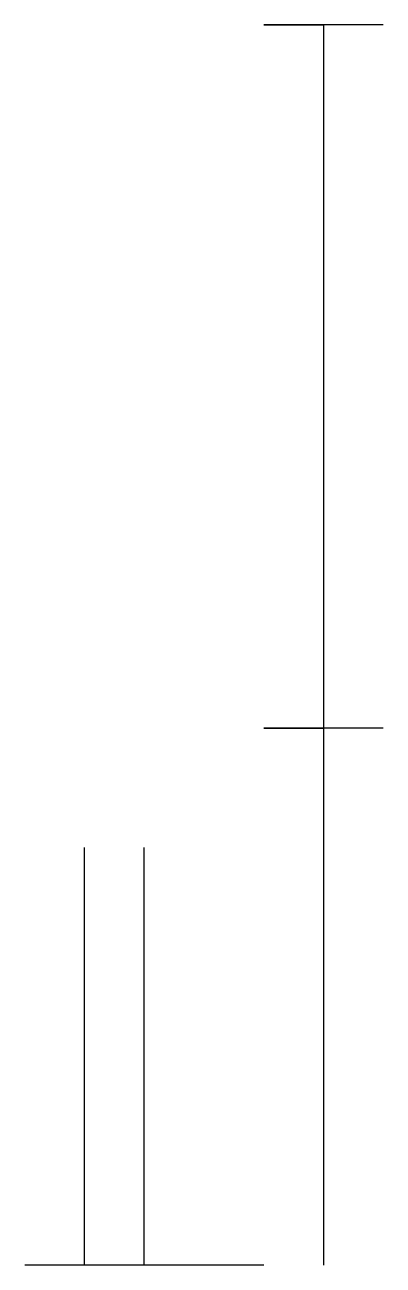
# Model space of a CAD drawing. Header units: inches. Extents: x -122 to -44, y -122 to 33.
# Drawn here: x -50.89 to -49.39, y -122.13 to -116.93 of the extents above.
import ezdxf

# ---------------------------------------------------------------- set-up
doc = ezdxf.new("R2010")
doc.units = ezdxf.units.IN
doc.header["$MEASUREMENT"] = 0

msp = doc.modelspace()

# ---------------------------------------------------------------- linework, layer by layer
for p, q in [((-49.3909, -116.9291, 1), (-49.8909, -116.9291, 1)), ((-49.8909, -116.9291, 1), (-49.6409, -116.9291, 1)), ((-49.6409, -116.9291, 1), (-49.6409, -122.1259, 1)), ((-49.3909, -119.8759, 1), (-49.8909, -119.8759, 1)), ((-49.8909, -119.8759, 1), (-49.6409, -119.8759, 1)), ((-49.6409, -119.8759, 1), (-49.6409, -122.1259, 1)), ((-50.6409, -122.1259, 1), (-50.6409, -120.3759, 1)), ((-50.3909, -122.1259, 1), (-50.3909, -120.3759, 1)), ((-50.3909, -122.1259, 1), (-50.8909, -122.1259, 1)), ((-49.8909, -122.1259, 1), (-50.3909, -122.1259, 1))]:
    msp.add_line(p, q)

doc.saveas('drawing.dxf')
